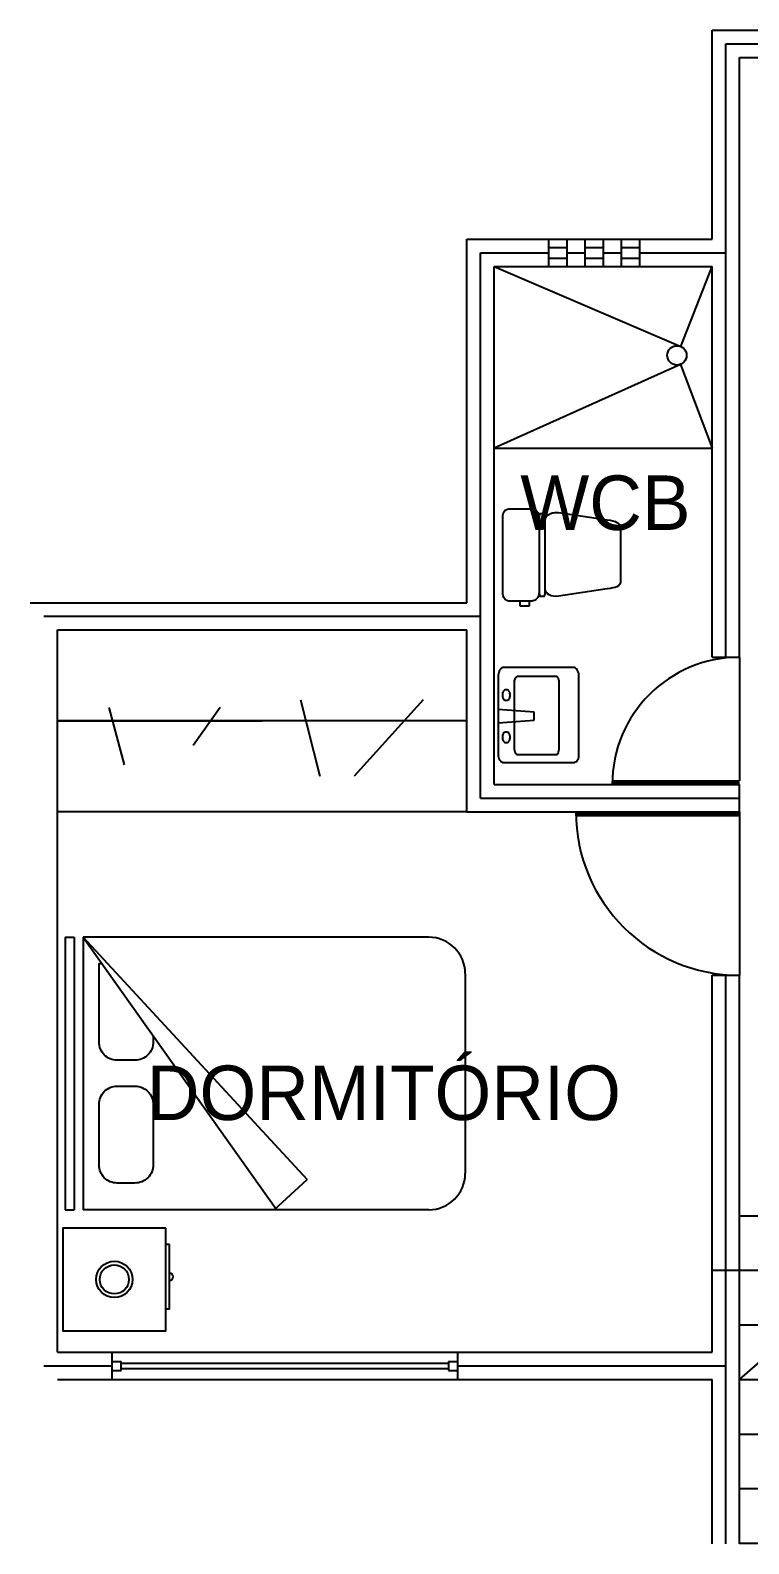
# Model space of a CAD drawing. Header units: millimetres. Extents: x 686.5 to 717.1, y 236.1 to 261.6.
# Drawn here: x 703.488 to 704.476, y 241.358 to 243.44 of the extents above; entities that cross this region are included whole.
import ezdxf

# ---------------------------------------------------------------- set-up
doc = ezdxf.new("R2010")
doc.units = ezdxf.units.MM
doc.linetypes.add('ACAD_ISO04W100', pattern=[30.5, 24, -3, 0.5, -3])
for name, color, linetype in [('EJE', 4, 'ACAD_ISO04W100'), ('ESCALERAS', 5, 'Continuous'), ('LETREROS', 31, 'Continuous'), ('MUE', 2, 'Continuous'), ('MURO1', 3, 'Continuous'), ('PROYECCIONES', 73, 'ACAD_ISO04W100'), ('PUERTAS', 191, 'Continuous'), ('TEJA', 242, 'Continuous'), ('VENTANAS', 111, 'Continuous')]:
    doc.layers.add(name, color=color, linetype=linetype)

# ---------------------------------------------------------------- blocks, each defined once
blk = doc.blocks.new('WC1')
at = {"color": 2}
for p, q in [((-0.243, 0.2867), (-0.2421, 0.294)), ((-0.243, 0.2867), (-0.2421, 0.294)), ((-0.243, 0.1597), (-0.243, 0.2867)), ((-0.243, 0.1597), (-0.243, 0.2867)), ((-0.2421, 0.294), (-0.2409, 0.297)), ((-0.2421, 0.294), (-0.2409, 0.297)), ((-0.2409, 0.297), (-0.2396, 0.3)), ((-0.2409, 0.297), (-0.2396, 0.3)), ((-0.2396, 0.3), (-0.2387, 0.3017)), ((-0.2396, 0.3), (-0.2387, 0.3017)), ((-0.2387, 0.3017), (-0.2374, 0.303)), ((-0.2387, 0.3017), (-0.2374, 0.303)), ((-0.2374, 0.303), (-0.2353, 0.306)), ((-0.2374, 0.303), (-0.2353, 0.306)), ((-0.2353, 0.306), (-0.2297, 0.3107)), ((-0.2353, 0.306), (-0.2297, 0.3107)), ((-0.2297, 0.3107), (-0.2228, 0.3146)), ((-0.2297, 0.3107), (-0.2228, 0.3146)), ((-0.2228, 0.3146), (-0.2151, 0.3172)), ((-0.2228, 0.3146), (-0.2151, 0.3172)), ((-0.2151, 0.3172), (-0.2061, 0.3193)), ((-0.2151, 0.3172), (-0.2061, 0.3193)), ((-0.2061, 0.3193), (-0.1962, 0.3197)), ((-0.2061, 0.3193), (-0.1962, 0.3197)), ((-0.1962, 0.3197), (0.2174, 0.3197)), ((-0.1962, 0.3197), (-0.1962, 0.3197)), ((-0.1962, 0.3197), (0.2174, 0.3197)), ((0.2174, 0.3197), (0.2269, 0.3193)), ((0.2174, 0.3197), (0.2269, 0.3193)), ((0.2269, 0.3193), (0.2359, 0.3172)), ((0.2269, 0.3193), (0.2359, 0.3172)), ((0.2359, 0.3172), (0.238, 0.3167)), ((0.2359, 0.3172), (0.238, 0.3167)), ((0.238, 0.3167), (0.2402, 0.3159)), ((0.238, 0.3167), (0.2402, 0.3159)), ((0.2402, 0.3159), (0.244, 0.3146)), ((0.2402, 0.3159), (0.244, 0.3146)), ((0.244, 0.3146), (0.2509, 0.3107)), ((0.244, 0.3146), (0.2509, 0.3107)), ((0.2509, 0.3107), (0.2565, 0.306)), ((0.2509, 0.3107), (0.2565, 0.306)), ((0.2565, 0.306), (0.2586, 0.303)), ((0.2565, 0.306), (0.2586, 0.303)), ((0.2586, 0.303), (0.2608, 0.3)), ((0.2586, 0.303), (0.2608, 0.3)), ((0.2608, 0.3), (0.2634, 0.294)), ((0.2608, 0.3), (0.2634, 0.294)), ((0.2634, 0.294), (0.2642, 0.2867)), ((0.2634, 0.294), (0.2642, 0.2867)), ((0.2642, 0.2867), (0.2642, 0.1597)), ((0.2642, 0.2867), (0.2642, 0.1597)), ((0.2642, 0.2867), (0.2642, 0.2867)), ((-0.2696, 0.2266), (-0.2696, 0.173)), ((-0.243, 0.2266), (-0.2696, 0.2266)), ((-0.2696, 0.2266), (-0.2696, 0.173)), ((-0.243, 0.2266), (-0.2696, 0.2266)), ((-0.2696, 0.173), (-0.2696, 0.173)), ((-0.2696, 0.173), (-0.243, 0.173)), ((-0.2696, 0.173), (-0.243, 0.173)), ((-0.243, 0.173), (-0.243, 0.2266)), ((-0.243, 0.173), (-0.243, 0.2266)), ((-0.243, 0.1597), (-0.243, 0.1597)), ((-0.2421, 0.1524), (-0.243, 0.1597)), ((-0.2421, 0.1524), (-0.243, 0.1597)), ((-0.2409, 0.1485), (-0.2421, 0.1524)), ((-0.2409, 0.1485), (-0.2421, 0.1524)), ((-0.2396, 0.1451), (-0.2409, 0.1485)), ((-0.2396, 0.1451), (-0.2409, 0.1485)), ((-0.2353, 0.1382), (-0.2396, 0.1451)), ((-0.2353, 0.1382), (-0.2396, 0.1451)), ((-0.2297, 0.1322), (-0.2353, 0.1382)), ((-0.2297, 0.1322), (-0.2353, 0.1382)), ((-0.2228, 0.1271), (-0.2297, 0.1322)), ((-0.2228, 0.1271), (-0.2297, 0.1322)), ((-0.2151, 0.1232), (-0.2228, 0.1271)), ((-0.2151, 0.1232), (-0.2228, 0.1271)), ((-0.2155, 0.1151), (-0.2164, 0.1129)), ((-0.2155, 0.1151), (-0.2164, 0.1129)), ((-0.2164, 0.1129), (-0.2164, 0.0932)), ((-0.2164, 0.1129), (-0.2164, 0.0932)), ((-0.2164, 0.1129), (-0.2164, 0.1129)), ((-0.2164, 0.0932), (-0.2155, 0.091)), ((-0.2164, 0.0932), (-0.2155, 0.091)), ((-0.2143, 0.1159), (-0.2155, 0.1151)), ((-0.2143, 0.1159), (-0.2155, 0.1151)), ((-0.2155, 0.091), (-0.2143, 0.0902)), ((-0.2155, 0.091), (-0.2143, 0.0902)), ((-0.2061, 0.1206), (-0.2151, 0.1232)), ((-0.2061, 0.1206), (-0.2151, 0.1232)), ((-0.213, 0.1168), (-0.2143, 0.1159)), ((-0.213, 0.1168), (-0.2143, 0.1159)), ((-0.2143, 0.0902), (-0.213, 0.0893)), ((-0.2143, 0.0902), (-0.213, 0.0893)), ((-0.2091, 0.1181), (-0.213, 0.1168)), ((-0.2091, 0.1181), (-0.213, 0.1168)), ((-0.213, 0.0893), (-0.2091, 0.088)), ((-0.213, 0.0893), (-0.2091, 0.088)), ((-0.204, 0.1189), (-0.2091, 0.1181)), ((-0.204, 0.1189), (-0.2091, 0.1181)), ((-0.2091, 0.088), (-0.204, 0.0872)), ((-0.2091, 0.088), (-0.204, 0.0872)), ((-0.1962, 0.1198), (-0.2061, 0.1206)), ((-0.1962, 0.1198), (-0.2061, 0.1206)), ((-0.1979, 0.1193), (-0.204, 0.1189)), ((-0.1979, 0.1193), (-0.204, 0.1189)), ((-0.204, 0.0872), (-0.1979, 0.0867)), ((-0.204, 0.0872), (-0.1979, 0.0867)), ((-0.1911, 0.1198), (-0.1979, 0.1193)), ((-0.1911, 0.1198), (-0.1979, 0.1193)), ((-0.1979, 0.0867), (-0.1911, 0.0863)), ((-0.1979, 0.0867), (-0.1911, 0.0863)), ((0.2174, 0.1198), (-0.1962, 0.1198)), ((0.2174, 0.1198), (-0.1962, 0.1198)), ((-0.1838, 0.1198), (-0.1911, 0.1198)), ((-0.1838, 0.1198), (-0.1911, 0.1198)), ((-0.1911, 0.0863), (-0.1838, 0.0863)), ((-0.1911, 0.0863), (-0.1838, 0.0863)), ((-0.1907, 0.0829), (-0.1859, 0.0846)), ((-0.1907, 0.0829), (-0.1859, 0.0846)), ((-0.1859, 0.0846), (-0.1838, 0.0854)), ((-0.1859, 0.0846), (-0.1838, 0.0854)), ((-0.1765, 0.1198), (-0.1838, 0.1198)), ((-0.1765, 0.1198), (-0.1838, 0.1198)), ((-0.1838, 0.0863), (-0.1765, 0.0863)), ((-0.1838, 0.0863), (-0.1765, 0.0863)), ((-0.1838, 0.0854), (-0.1812, 0.0859)), ((-0.1838, 0.0854), (-0.1812, 0.0859)), ((-0.1812, 0.0859), (-0.1765, 0.0863)), ((-0.1812, 0.0859), (-0.1765, 0.0863)), ((0.1973, 0.1198), (-0.1765, 0.1198)), ((0.1973, 0.1198), (-0.1765, 0.1198)), ((-0.1765, 0.0863), (0.2041, 0.0863)), ((-0.1765, 0.0863), (0.1973, 0.0863)), ((-0.1765, 0.0863), (-0.1765, 0.0863)), ((-0.1765, 0.0863), (0.2041, 0.0863)), ((-0.1765, 0.0863), (-0.1765, 0.0863)), ((-0.1765, 0.0863), (0.1973, 0.0863)), ((0.2067, 0.1198), (0.1973, 0.1198)), ((0.1973, 0.1198), (0.1973, 0.1198)), ((0.2067, 0.1198), (0.1973, 0.1198)), ((0.1973, 0.0863), (0.2067, 0.0863)), ((0.1973, 0.0863), (0.2067, 0.0863)), ((0.2041, 0.0863), (0.208, 0.0859)), ((0.2041, 0.0863), (0.208, 0.0859)), ((0.2149, 0.1198), (0.2067, 0.1198)), ((0.2149, 0.1198), (0.2067, 0.1198)), ((0.2067, 0.0863), (0.2149, 0.0863)), ((0.2067, 0.0863), (0.2149, 0.0863)), ((0.208, 0.0859), (0.2119, 0.0846)), ((0.208, 0.0859), (0.2119, 0.0846)), ((0.2119, 0.0846), (0.2157, 0.0829)), ((0.2119, 0.0846), (0.2157, 0.0829)), ((0.2217, 0.1193), (0.2149, 0.1198)), ((0.2217, 0.1193), (0.2149, 0.1198)), ((0.2149, 0.0863), (0.2217, 0.0867)), ((0.2149, 0.0863), (0.2217, 0.0867)), ((0.2269, 0.1206), (0.2174, 0.1198)), ((0.2269, 0.1206), (0.2174, 0.1198)), ((0.2174, 0.1198), (0.2174, 0.1198)), ((0.2273, 0.1189), (0.2217, 0.1193)), ((0.2273, 0.1189), (0.2217, 0.1193)), ((0.2217, 0.0867), (0.2273, 0.0872)), ((0.2217, 0.0867), (0.2273, 0.0872)), ((0.2316, 0.1219), (0.2269, 0.1206)), ((0.2316, 0.1219), (0.2269, 0.1206)), ((0.2316, 0.1181), (0.2273, 0.1189)), ((0.2316, 0.1181), (0.2273, 0.1189)), ((0.2273, 0.0872), (0.2316, 0.088)), ((0.2273, 0.0872), (0.2316, 0.088)), ((0.2359, 0.1232), (0.2316, 0.1219)), ((0.2359, 0.1232), (0.2316, 0.1219)), ((0.2346, 0.1168), (0.2316, 0.1181)), ((0.2346, 0.1168), (0.2316, 0.1181)), ((0.2316, 0.088), (0.2346, 0.0893)), ((0.2316, 0.088), (0.2346, 0.0893)), ((0.2359, 0.1159), (0.2346, 0.1168)), ((0.2359, 0.1159), (0.2346, 0.1168)), ((0.2346, 0.0893), (0.2359, 0.0902)), ((0.2346, 0.0893), (0.2359, 0.0902)), ((0.244, 0.1271), (0.2359, 0.1232)), ((0.244, 0.1271), (0.2359, 0.1232)), ((0.2368, 0.1151), (0.2359, 0.1159)), ((0.2368, 0.1151), (0.2359, 0.1159)), ((0.2359, 0.0902), (0.2368, 0.091)), ((0.2359, 0.0902), (0.2368, 0.091)), ((0.2372, 0.1129), (0.2368, 0.1151)), ((0.2372, 0.1129), (0.2368, 0.1151)), ((0.2368, 0.091), (0.2372, 0.0932)), ((0.2368, 0.091), (0.2372, 0.0932)), ((0.2372, 0.0932), (0.2372, 0.1129)), ((0.2372, 0.0932), (0.2372, 0.1129)), ((0.2372, 0.0932), (0.2372, 0.0932)), ((0.2509, 0.1322), (0.244, 0.1271)), ((0.2509, 0.1322), (0.244, 0.1271)), ((0.2565, 0.1382), (0.2509, 0.1322)), ((0.2565, 0.1382), (0.2509, 0.1322)), ((0.2608, 0.1451), (0.2565, 0.1382)), ((0.2608, 0.1451), (0.2565, 0.1382)), ((0.2634, 0.1524), (0.2608, 0.1451)), ((0.2634, 0.1524), (0.2608, 0.1451)), ((0.2642, 0.1597), (0.2634, 0.1524)), ((0.2642, 0.1597), (0.2634, 0.1524)), ((-0.2177, 0.0275), (-0.2168, 0.0412)), ((-0.2177, 0.0275), (-0.2168, 0.0412)), ((-0.2164, 0.0129), (-0.2177, 0.0275)), ((-0.2164, 0.0129), (-0.2177, 0.0275)), ((-0.2168, 0.0412), (-0.2138, 0.0537)), ((-0.2168, 0.0412), (-0.2138, 0.0537)), ((-0.1765, -0.254), (-0.2164, 0.0129)), ((-0.1765, -0.254), (-0.2164, 0.0129)), ((-0.2138, 0.0537), (-0.2091, 0.0644)), ((-0.2138, 0.0537), (-0.2091, 0.0644)), ((-0.2091, 0.0644), (-0.2027, 0.0734)), ((-0.2091, 0.0644), (-0.2027, 0.0734)), ((-0.2027, 0.0734), (-0.1988, 0.0773)), ((-0.2027, 0.0734), (-0.1988, 0.0773)), ((-0.1988, 0.0773), (-0.1949, 0.0803)), ((-0.1988, 0.0773), (-0.1949, 0.0803)), ((-0.1949, 0.0803), (-0.1928, 0.0816)), ((-0.1949, 0.0803), (-0.1928, 0.0816)), ((-0.1928, 0.0816), (-0.1907, 0.0829)), ((-0.1928, 0.0816), (-0.1907, 0.0829)), ((0.244, 0.0129), (0.2041, -0.254)), ((0.244, 0.0129), (0.2041, -0.254)), ((0.2157, 0.0829), (0.2196, 0.0803)), ((0.2157, 0.0829), (0.2196, 0.0803)), ((0.2196, 0.0803), (0.2235, 0.0773)), ((0.2196, 0.0803), (0.2235, 0.0773)), ((0.2235, 0.0773), (0.2273, 0.0734)), ((0.2235, 0.0773), (0.2273, 0.0734)), ((0.2273, 0.0734), (0.2307, 0.0691)), ((0.2273, 0.0734), (0.2307, 0.0691)), ((0.2307, 0.0691), (0.2337, 0.0644)), ((0.2307, 0.0691), (0.2337, 0.0644)), ((0.2337, 0.0644), (0.2368, 0.0593)), ((0.2337, 0.0644), (0.2368, 0.0593)), ((0.2368, 0.0593), (0.2393, 0.0537)), ((0.2368, 0.0593), (0.2393, 0.0537)), ((0.2393, 0.0537), (0.2415, 0.0477)), ((0.2393, 0.0537), (0.2415, 0.0477)), ((0.2415, 0.0477), (0.2432, 0.0412)), ((0.2415, 0.0477), (0.2432, 0.0412)), ((0.2432, 0.0412), (0.2445, 0.0344)), ((0.2432, 0.0412), (0.2445, 0.0344)), ((0.2449, 0.0202), (0.244, 0.0129)), ((0.2449, 0.0202), (0.244, 0.0129)), ((0.244, 0.0129), (0.244, 0.0129)), ((0.2445, 0.0344), (0.2449, 0.0275)), ((0.2445, 0.0344), (0.2449, 0.0275)), ((0.2449, 0.0275), (0.2449, 0.0202)), ((0.2449, 0.0275), (0.2449, 0.0202)), ((-0.1739, -0.2707), (-0.1765, -0.254)), ((-0.1765, -0.254), (-0.1765, -0.254)), ((-0.1739, -0.2707), (-0.1765, -0.254)), ((-0.1709, -0.2853), (-0.1739, -0.2707)), ((-0.1709, -0.2853), (-0.1739, -0.2707)), ((-0.1679, -0.2978), (-0.1709, -0.2853)), ((-0.1679, -0.2978), (-0.1709, -0.2853)), ((-0.164, -0.3081), (-0.1679, -0.2978)), ((-0.164, -0.3081), (-0.1679, -0.2978)), ((-0.1589, -0.3166), (-0.164, -0.3081)), ((-0.1589, -0.3166), (-0.164, -0.3081)), ((-0.1529, -0.3227), (-0.1589, -0.3166)), ((-0.1529, -0.3227), (-0.1589, -0.3166)), ((-0.1495, -0.3248), (-0.1529, -0.3227)), ((-0.1495, -0.3248), (-0.1529, -0.3227)), ((-0.1452, -0.3261), (-0.1495, -0.3248)), ((-0.1452, -0.3261), (-0.1495, -0.3248)), ((-0.1409, -0.3269), (-0.1452, -0.3261)), ((-0.1409, -0.3269), (-0.1452, -0.3261)), ((-0.1362, -0.3274), (-0.1409, -0.3269)), ((-0.1362, -0.3274), (-0.1409, -0.3269)), ((0.1638, -0.3274), (-0.1362, -0.3274)), ((0.1638, -0.3274), (-0.1362, -0.3274)), ((0.1677, -0.3269), (0.1638, -0.3274)), ((0.1677, -0.3269), (0.1638, -0.3274)), ((0.1638, -0.3274), (0.1638, -0.3274)), ((0.1711, -0.3261), (0.1677, -0.3269)), ((0.1711, -0.3261), (0.1677, -0.3269)), ((0.1775, -0.3227), (0.1711, -0.3261)), ((0.1775, -0.3227), (0.1711, -0.3261)), ((0.1835, -0.3166), (0.1775, -0.3227)), ((0.1835, -0.3166), (0.1775, -0.3227)), ((0.1865, -0.3128), (0.1835, -0.3166)), ((0.1865, -0.3128), (0.1835, -0.3166)), ((0.1891, -0.3081), (0.1865, -0.3128)), ((0.1891, -0.3081), (0.1865, -0.3128)), ((0.1938, -0.2978), (0.1891, -0.3081)), ((0.1938, -0.2978), (0.1891, -0.3081)), ((0.1977, -0.2853), (0.1938, -0.2978)), ((0.1977, -0.2853), (0.1938, -0.2978)), ((0.2011, -0.2707), (0.1977, -0.2853)), ((0.2011, -0.2707), (0.1977, -0.2853)), ((0.2041, -0.254), (0.2011, -0.2707)), ((0.2041, -0.254), (0.2011, -0.2707))]:
    blk.add_line(p, q, dxfattribs=at)
blk = doc.blocks.new('LAVABO1')
at = {"color": 2}
for p, q in [((-0.2743, 0.2087), (-0.2748, 0.2032)), ((-0.2743, 0.2087), (-0.2748, 0.2032)), ((-0.2748, 0.2032), (-0.2748, -0.1818)), ((-0.2748, 0.2032), (-0.2748, 0.2032)), ((-0.2748, 0.2032), (-0.2748, -0.1818)), ((-0.2723, 0.2136), (-0.2743, 0.2087)), ((-0.2723, 0.2136), (-0.2743, 0.2087)), ((-0.2688, 0.2185), (-0.2723, 0.2136)), ((-0.2688, 0.2185), (-0.2723, 0.2136)), ((-0.2683, 0.22), (-0.2688, 0.2185)), ((-0.2683, 0.22), (-0.2688, 0.2185)), ((-0.2669, 0.221), (-0.2683, 0.22)), ((-0.2669, 0.221), (-0.2683, 0.22)), ((-0.2649, 0.223), (-0.2669, 0.221)), ((-0.2649, 0.223), (-0.2669, 0.221)), ((-0.2594, 0.2269), (-0.2649, 0.223)), ((-0.2594, 0.2269), (-0.2649, 0.223)), ((-0.2535, 0.2299), (-0.2594, 0.2269)), ((-0.2535, 0.2299), (-0.2594, 0.2269)), ((-0.2461, 0.2319), (-0.2535, 0.2299)), ((-0.2461, 0.2319), (-0.2535, 0.2299)), ((-0.2382, 0.2324), (-0.2461, 0.2319)), ((-0.2382, 0.2324), (-0.2461, 0.2319)), ((0.2051, 0.2324), (-0.2382, 0.2324)), ((0.2051, 0.2324), (-0.2382, 0.2324)), ((-0.1652, 0.1939), (-0.1657, 0.1884)), ((-0.1652, 0.1939), (-0.1657, 0.1884)), ((-0.1657, 0.1884), (-0.1657, 0.1884)), ((-0.1657, 0.1884), (-0.1652, 0.1835)), ((-0.1657, 0.1884), (-0.1652, 0.1835)), ((-0.1632, 0.1983), (-0.1652, 0.1939)), ((-0.1632, 0.1983), (-0.1652, 0.1939)), ((-0.1652, 0.1835), (-0.1632, 0.179)), ((-0.1652, 0.1835), (-0.1632, 0.179)), ((-0.1602, 0.2017), (-0.1632, 0.1983)), ((-0.1602, 0.2017), (-0.1632, 0.1983)), ((-0.1632, 0.179), (-0.1602, 0.1751)), ((-0.1632, 0.179), (-0.1602, 0.1751)), ((-0.1568, 0.2047), (-0.1602, 0.2017)), ((-0.1568, 0.2047), (-0.1602, 0.2017)), ((-0.1602, 0.1751), (-0.1568, 0.1721)), ((-0.1602, 0.1751), (-0.1568, 0.1721)), ((-0.1523, 0.2072), (-0.1568, 0.2047)), ((-0.1523, 0.2072), (-0.1568, 0.2047)), ((-0.1568, 0.1721), (-0.1523, 0.1697)), ((-0.1568, 0.1721), (-0.1523, 0.1697)), ((-0.1474, 0.2087), (-0.1523, 0.2072)), ((-0.1474, 0.2087), (-0.1523, 0.2072)), ((-0.1523, 0.1697), (-0.1474, 0.1682)), ((-0.1523, 0.1697), (-0.1474, 0.1682)), ((-0.142, 0.2096), (-0.1474, 0.2087)), ((-0.142, 0.2096), (-0.1474, 0.2087)), ((-0.1474, 0.1682), (-0.142, 0.1672)), ((-0.1474, 0.1682), (-0.142, 0.1672)), ((-0.1365, 0.2101), (-0.142, 0.2096)), ((-0.1365, 0.2101), (-0.142, 0.2096)), ((-0.142, 0.1672), (-0.1365, 0.1667)), ((-0.142, 0.1672), (-0.1365, 0.1667)), ((-0.1311, 0.2096), (-0.1365, 0.2101)), ((-0.1311, 0.2096), (-0.1365, 0.2101)), ((-0.1365, 0.1667), (-0.1311, 0.1672)), ((-0.1365, 0.1667), (-0.1311, 0.1672)), ((-0.1262, 0.2087), (-0.1311, 0.2096)), ((-0.1262, 0.2087), (-0.1311, 0.2096)), ((-0.1311, 0.1672), (-0.1262, 0.1682)), ((-0.1311, 0.1672), (-0.1262, 0.1682)), ((-0.1212, 0.2072), (-0.1262, 0.2087)), ((-0.1212, 0.2072), (-0.1262, 0.2087)), ((-0.1262, 0.1682), (-0.1212, 0.1697)), ((-0.1262, 0.1682), (-0.1212, 0.1697)), ((-0.1188, 0.2062), (-0.1212, 0.2072)), ((-0.1188, 0.2062), (-0.1212, 0.2072)), ((-0.1212, 0.1697), (-0.1168, 0.1721)), ((-0.1212, 0.1697), (-0.1168, 0.1721)), ((-0.1168, 0.2047), (-0.1188, 0.2062)), ((-0.1168, 0.2047), (-0.1188, 0.2062)), ((-0.1128, 0.2017), (-0.1168, 0.2047)), ((-0.1128, 0.2017), (-0.1168, 0.2047)), ((-0.1168, 0.1721), (-0.1128, 0.1751)), ((-0.1168, 0.1721), (-0.1128, 0.1751)), ((-0.1099, 0.1983), (-0.1128, 0.2017)), ((-0.1099, 0.1983), (-0.1128, 0.2017)), ((-0.1128, 0.1751), (-0.1099, 0.179)), ((-0.1128, 0.1751), (-0.1099, 0.179)), ((-0.1079, 0.1939), (-0.1099, 0.1983)), ((-0.1079, 0.1939), (-0.1099, 0.1983)), ((-0.1099, 0.179), (-0.1079, 0.1835)), ((-0.1099, 0.179), (-0.1079, 0.1835)), ((-0.1074, 0.1884), (-0.1079, 0.1939)), ((-0.1074, 0.1884), (-0.1079, 0.1939)), ((-0.1079, 0.1835), (-0.1074, 0.1884)), ((-0.1079, 0.1835), (-0.1074, 0.1884)), ((-0.0565, 0.2324), (-0.0565, 0.2324)), ((0.016, 0.2324), (-0.0565, 0.2324)), ((-0.0565, 0.2324), (-0.0422, 0.0359)), ((0.016, 0.2324), (-0.0565, 0.2324)), ((-0.0565, 0.2324), (-0.0422, 0.0359)), ((0.0012, 0.0359), (0.016, 0.2324)), ((0.0012, 0.0359), (0.016, 0.2324)), ((0.0674, 0.1939), (0.0669, 0.1884)), ((0.0674, 0.1939), (0.0669, 0.1884)), ((0.0669, 0.1884), (0.0669, 0.1884)), ((0.0669, 0.1884), (0.0674, 0.1835)), ((0.0669, 0.1884), (0.0674, 0.1835)), ((0.0693, 0.1983), (0.0674, 0.1939)), ((0.0693, 0.1983), (0.0674, 0.1939)), ((0.0674, 0.1835), (0.0693, 0.179)), ((0.0674, 0.1835), (0.0693, 0.179)), ((0.0723, 0.2017), (0.0693, 0.1983)), ((0.0723, 0.2017), (0.0693, 0.1983)), ((0.0693, 0.179), (0.0723, 0.1751)), ((0.0693, 0.179), (0.0723, 0.1751)), ((0.0758, 0.2047), (0.0723, 0.2017)), ((0.0758, 0.2047), (0.0723, 0.2017)), ((0.0723, 0.1751), (0.0758, 0.1721)), ((0.0723, 0.1751), (0.0758, 0.1721)), ((0.0802, 0.2072), (0.0758, 0.2047)), ((0.0802, 0.2072), (0.0758, 0.2047)), ((0.0758, 0.1721), (0.0802, 0.1697)), ((0.0758, 0.1721), (0.0802, 0.1697)), ((0.0851, 0.2087), (0.0802, 0.2072)), ((0.0851, 0.2087), (0.0802, 0.2072)), ((0.0802, 0.1697), (0.0851, 0.1682)), ((0.0802, 0.1697), (0.0851, 0.1682)), ((0.0906, 0.2096), (0.0851, 0.2087)), ((0.0906, 0.2096), (0.0851, 0.2087)), ((0.0851, 0.1682), (0.0906, 0.1672)), ((0.0851, 0.1682), (0.0906, 0.1672)), ((0.096, 0.2101), (0.0906, 0.2096)), ((0.096, 0.2101), (0.0906, 0.2096)), ((0.0906, 0.1672), (0.096, 0.1667)), ((0.0906, 0.1672), (0.096, 0.1667)), ((0.1014, 0.2096), (0.096, 0.2101)), ((0.1014, 0.2096), (0.096, 0.2101)), ((0.096, 0.1667), (0.1014, 0.1672)), ((0.096, 0.1667), (0.1014, 0.1672)), ((0.1064, 0.2087), (0.1014, 0.2096)), ((0.1064, 0.2087), (0.1014, 0.2096)), ((0.1014, 0.1672), (0.1064, 0.1682)), ((0.1014, 0.1672), (0.1064, 0.1682)), ((0.1113, 0.2072), (0.1064, 0.2087)), ((0.1113, 0.2072), (0.1064, 0.2087)), ((0.1064, 0.1682), (0.1113, 0.1697)), ((0.1064, 0.1682), (0.1113, 0.1697)), ((0.1138, 0.2062), (0.1113, 0.2072)), ((0.1138, 0.2062), (0.1113, 0.2072)), ((0.1113, 0.1697), (0.1157, 0.1721)), ((0.1113, 0.1697), (0.1157, 0.1721)), ((0.1157, 0.2047), (0.1138, 0.2062)), ((0.1157, 0.2047), (0.1138, 0.2062)), ((0.1197, 0.2017), (0.1157, 0.2047)), ((0.1197, 0.2017), (0.1157, 0.2047)), ((0.1157, 0.1721), (0.1197, 0.1751)), ((0.1157, 0.1721), (0.1197, 0.1751)), ((0.1227, 0.1983), (0.1197, 0.2017)), ((0.1227, 0.1983), (0.1197, 0.2017)), ((0.1197, 0.1751), (0.1227, 0.179)), ((0.1197, 0.1751), (0.1227, 0.179)), ((0.1246, 0.1939), (0.1227, 0.1983)), ((0.1246, 0.1939), (0.1227, 0.1983)), ((0.1227, 0.179), (0.1246, 0.1835)), ((0.1227, 0.179), (0.1246, 0.1835)), ((0.1251, 0.1884), (0.1246, 0.1939)), ((0.1251, 0.1884), (0.1246, 0.1939)), ((0.1246, 0.1835), (0.1251, 0.1884)), ((0.1246, 0.1835), (0.1251, 0.1884)), ((0.2051, 0.2324), (0.2051, 0.2324)), ((0.213, 0.2319), (0.2051, 0.2324)), ((0.213, 0.2319), (0.2051, 0.2324)), ((0.2209, 0.2299), (0.213, 0.2319)), ((0.2209, 0.2299), (0.213, 0.2319)), ((0.2283, 0.2269), (0.2209, 0.2299)), ((0.2283, 0.2269), (0.2209, 0.2299)), ((0.2352, 0.223), (0.2283, 0.2269)), ((0.2352, 0.223), (0.2283, 0.2269)), ((0.2367, 0.222), (0.2352, 0.223)), ((0.2367, 0.222), (0.2352, 0.223)), ((0.2377, 0.221), (0.2367, 0.222)), ((0.2377, 0.221), (0.2367, 0.222)), ((0.2406, 0.2185), (0.2377, 0.221)), ((0.2406, 0.2185), (0.2377, 0.221)), ((0.2426, 0.2166), (0.2406, 0.2185)), ((0.2426, 0.2166), (0.2406, 0.2185)), ((0.2446, 0.2136), (0.2426, 0.2166)), ((0.2446, 0.2136), (0.2426, 0.2166)), ((0.2456, 0.2126), (0.2446, 0.2136)), ((0.2456, 0.2126), (0.2446, 0.2136)), ((0.2466, 0.2111), (0.2456, 0.2126)), ((0.2466, 0.2111), (0.2456, 0.2126)), ((0.2476, 0.2087), (0.2466, 0.2111)), ((0.2476, 0.2087), (0.2466, 0.2111)), ((0.2485, 0.2032), (0.2476, 0.2087)), ((0.2485, 0.2032), (0.2476, 0.2087)), ((0.2485, -0.1818), (0.2485, 0.2032)), ((0.2485, -0.1818), (0.2485, 0.2032)), ((-0.2308, 0.1282), (-0.2313, 0.1233)), ((-0.2308, 0.1282), (-0.2313, 0.1233)), ((-0.2313, 0.1233), (-0.2313, -0.0875)), ((-0.2313, 0.1233), (-0.2313, 0.1233)), ((-0.2313, 0.1233), (-0.2313, -0.0875)), ((-0.2288, 0.1326), (-0.2308, 0.1282)), ((-0.2288, 0.1326), (-0.2308, 0.1282)), ((-0.2254, 0.1366), (-0.2288, 0.1326)), ((-0.2254, 0.1366), (-0.2288, 0.1326)), ((-0.2209, 0.1395), (-0.2254, 0.1366)), ((-0.2209, 0.1395), (-0.2254, 0.1366)), ((-0.216, 0.142), (-0.2209, 0.1395)), ((-0.216, 0.142), (-0.2209, 0.1395)), ((-0.2096, 0.1435), (-0.216, 0.142)), ((-0.2096, 0.1435), (-0.216, 0.142)), ((-0.2027, 0.1445), (-0.2096, 0.1435)), ((-0.2027, 0.1445), (-0.2096, 0.1435)), ((-0.1948, 0.145), (-0.2027, 0.1445)), ((-0.1948, 0.145), (-0.2027, 0.1445)), ((0.1686, 0.145), (-0.1948, 0.145)), ((0.1686, 0.145), (-0.1948, 0.145)), ((0.1686, 0.145), (0.1686, 0.145)), ((0.174, 0.1445), (0.1686, 0.145)), ((0.174, 0.1445), (0.1686, 0.145)), ((0.1789, 0.1435), (0.174, 0.1445)), ((0.1789, 0.1435), (0.174, 0.1445)), ((0.1839, 0.142), (0.1789, 0.1435)), ((0.1839, 0.142), (0.1789, 0.1435)), ((0.1883, 0.1395), (0.1839, 0.142)), ((0.1883, 0.1395), (0.1839, 0.142)), ((0.1923, 0.1366), (0.1883, 0.1395)), ((0.1923, 0.1366), (0.1883, 0.1395)), ((0.1952, 0.1326), (0.1923, 0.1366)), ((0.1952, 0.1326), (0.1923, 0.1366)), ((0.1972, 0.1282), (0.1952, 0.1326)), ((0.1972, 0.1282), (0.1952, 0.1326)), ((0.1977, 0.1233), (0.1972, 0.1282)), ((0.1977, 0.1233), (0.1972, 0.1282)), ((0.1977, -0.0875), (0.1977, 0.1233)), ((0.1977, -0.0875), (0.1977, 0.1233)), ((-0.0422, 0.0359), (0.0012, 0.0359)), ((-0.0422, 0.0359), (0.0012, 0.0359)), ((-0.2313, -0.0875), (-0.2308, -0.0905)), ((-0.2313, -0.0875), (-0.2308, -0.0905)), ((-0.2308, -0.0905), (-0.2288, -0.093)), ((-0.2308, -0.0905), (-0.2288, -0.093)), ((-0.2288, -0.093), (-0.2254, -0.0954)), ((-0.2288, -0.093), (-0.2254, -0.0954)), ((-0.2254, -0.0954), (-0.2209, -0.0979)), ((-0.2254, -0.0954), (-0.2209, -0.0979)), ((-0.2209, -0.0979), (-0.216, -0.0994)), ((-0.2209, -0.0979), (-0.216, -0.0994)), ((-0.216, -0.0994), (-0.213, -0.1004)), ((-0.216, -0.0994), (-0.213, -0.1004)), ((-0.213, -0.1004), (-0.2096, -0.1009)), ((-0.213, -0.1004), (-0.2096, -0.1009)), ((-0.2096, -0.1009), (-0.2027, -0.1019)), ((-0.2096, -0.1009), (-0.2027, -0.1019)), ((-0.2027, -0.1019), (-0.1948, -0.1024)), ((-0.2027, -0.1019), (-0.1948, -0.1024)), ((-0.1948, -0.1024), (0.1686, -0.1024)), ((-0.1948, -0.1024), (-0.1948, -0.1024)), ((-0.1948, -0.1024), (0.1686, -0.1024)), ((0.1686, -0.1024), (0.174, -0.1019)), ((0.1686, -0.1024), (0.174, -0.1019)), ((0.174, -0.1019), (0.1789, -0.1009)), ((0.174, -0.1019), (0.1789, -0.1009)), ((0.1789, -0.1009), (0.1819, -0.1004)), ((0.1789, -0.1009), (0.1819, -0.1004)), ((0.1819, -0.1004), (0.1839, -0.0994)), ((0.1819, -0.1004), (0.1839, -0.0994)), ((0.1839, -0.0994), (0.1883, -0.0979)), ((0.1839, -0.0994), (0.1883, -0.0979)), ((0.1883, -0.0979), (0.1923, -0.0954)), ((0.1883, -0.0979), (0.1923, -0.0954)), ((0.1923, -0.0954), (0.1952, -0.093)), ((0.1923, -0.0954), (0.1952, -0.093)), ((0.1952, -0.093), (0.1972, -0.0905)), ((0.1952, -0.093), (0.1972, -0.0905)), ((0.1972, -0.0905), (0.1977, -0.0875)), ((0.1972, -0.0905), (0.1977, -0.0875)), ((0.1977, -0.0875), (0.1977, -0.0875)), ((-0.2748, -0.1818), (-0.2743, -0.1873)), ((-0.2748, -0.1818), (-0.2743, -0.1873)), ((-0.2743, -0.1873), (-0.2723, -0.1927)), ((-0.2743, -0.1873), (-0.2723, -0.1927)), ((-0.2723, -0.1927), (-0.2688, -0.1976)), ((-0.2723, -0.1927), (-0.2688, -0.1976)), ((-0.2688, -0.1976), (-0.2649, -0.2021)), ((-0.2688, -0.1976), (-0.2649, -0.2021)), ((-0.2649, -0.2021), (-0.2624, -0.2041)), ((-0.2649, -0.2021), (-0.2624, -0.2041)), ((-0.2624, -0.2041), (-0.2594, -0.2055)), ((-0.2624, -0.2041), (-0.2594, -0.2055)), ((-0.2594, -0.2055), (-0.2535, -0.2085)), ((-0.2594, -0.2055), (-0.2535, -0.2085)), ((-0.2535, -0.2085), (-0.2461, -0.2105)), ((-0.2535, -0.2085), (-0.2461, -0.2105)), ((-0.2461, -0.2105), (-0.2382, -0.211)), ((-0.2461, -0.2105), (-0.2382, -0.211)), ((-0.2382, -0.211), (0.2051, -0.211)), ((-0.2382, -0.211), (-0.2382, -0.211)), ((-0.2382, -0.211), (0.2051, -0.211)), ((0.2051, -0.211), (0.213, -0.2105)), ((0.2051, -0.211), (0.213, -0.2105)), ((0.213, -0.2105), (0.2209, -0.2085)), ((0.213, -0.2105), (0.2209, -0.2085)), ((0.2209, -0.2085), (0.2283, -0.2055)), ((0.2209, -0.2085), (0.2283, -0.2055)), ((0.2283, -0.2055), (0.2352, -0.2021)), ((0.2283, -0.2055), (0.2352, -0.2021)), ((0.2352, -0.2021), (0.2406, -0.1976)), ((0.2352, -0.2021), (0.2406, -0.1976)), ((0.2406, -0.1976), (0.2446, -0.1927)), ((0.2406, -0.1976), (0.2446, -0.1927)), ((0.2446, -0.1927), (0.2466, -0.1902)), ((0.2446, -0.1927), (0.2466, -0.1902)), ((0.2466, -0.1902), (0.2476, -0.1873)), ((0.2466, -0.1902), (0.2476, -0.1873)), ((0.2476, -0.1873), (0.2485, -0.1818)), ((0.2476, -0.1873), (0.2485, -0.1818)), ((0.2485, -0.1818), (0.2485, -0.1818))]:
    blk.add_line(p, q, dxfattribs=at)
blk = doc.blocks.new('BURO')
at = {"layer": 'MUE', "color": 2}
for p, q in [((-0.1743, -0.3241), (-0.1743, -0.3041)), ((0.1825, -0.3241), (0.1825, -0.3041))]:
    blk.add_line(p, q, dxfattribs=at)
blk.add_lwpolyline([(0.2727, -0.3041), (0.2727, 0.2616), (-0.293, 0.2616), (-0.293, -0.3041)], close=True, dxfattribs=at)
blk.add_lwpolyline([(-0.1743, -0.3241), (0.1825, -0.3241)], dxfattribs=at)
for radius in [0.1, 0.08]:
    blk.add_circle((-0.0101, -0.0212), radius, dxfattribs=at)
blk.add_arc((0.0041, -0.3241), 0.02, 180, 0, dxfattribs=at)
blk = doc.blocks.new('CAMA3')
at = {"layer": 'MUE', "color": 2}
for p, q in [((-0.87, 0.77), (1.03, 0.77)), ((-0.02, 0.77), (-0.2015, 0.6023)), ((1.03, -0.73), (-0.0288, 0.762)), ((1.03, -0.73), (1.03, 0.77)), ((1.08, -0.73), (1.08, 0.77)), ((1.13, 0.77), (1.08, 0.77)), ((1.13, -0.73), (1.13, 0.77)), ((1.03, -0.73), (-0.2015, 0.6023)), ((-1.07, -0.53), (-1.07, 0.57)), ((-0.87, -0.73), (1.03, -0.73)), ((1.13, -0.73), (1.08, -0.73))]:
    blk.add_line(p, q, dxfattribs=at)
blk.add_lwpolyline([(0.6458, 0.1896), (0.6458, 0.5227, -0.414214), (0.7458, 0.6227), (0.8436, 0.6227, -0.414214), (0.9436, 0.5227), (0.9436, 0.1896, -0.414214), (0.8436, 0.0896), (0.7458, 0.0896, -0.414214)], format="xyb", close=True, dxfattribs=at)
blk.add_lwpolyline([(0.6458, -0.1886), (0.6458, -0.1532, -0.414214), (0.7458, -0.0532), (0.8436, -0.0532, -0.414214), (0.9436, -0.1532), (0.9436, -0.5864), (0.928, -0.5864)], format="xyb", dxfattribs=at)
for centre, start, end in [((-0.87, 0.57), 90, 180), ((-0.87, -0.53), 180, 270)]:
    blk.add_arc(centre, 0.2, start, end, dxfattribs=at)

msp = doc.modelspace()

# ---------------------------------------------------------------- linework, layer by layer
at = {"layer": 'EJE'}
for p, q in [((704.4445, 243.421), (705.4445, 243.421)), ((704.4445, 242.5772), (704.4445, 243.421)), ((704.107, 243.1335), (704.2007, 243.1335)), ((704.107, 242.3835), (704.107, 243.1335)), ((704.2257, 243.1335), (704.2507, 243.1335)), ((704.2757, 243.1335), (704.3007, 243.1335)), ((704.3257, 243.1335), (704.4445, 243.1335)), ((703.507, 242.6335), (704.107, 242.6335)), ((704.107, 242.3835), (704.4632, 242.3835)), ((704.4445, 241.3577), (704.4445, 242.1397)), ((703.507, 241.6022), (703.6007, 241.6022)), ((704.0757, 241.6022), (704.4445, 241.6022))]:
    msp.add_line(p, q, dxfattribs=at)
at = {"layer": 'ESCALERAS'}
for p, q in [((704.4632, 241.5835), (704.7195, 241.8085)), ((704.4632, 241.5835), (704.9757, 241.5835)), ((704.4632, 241.5085), (704.9757, 241.5085)), ((704.4632, 241.4335), (704.9757, 241.4335)), ((704.4632, 241.3585), (704.9757, 241.3585))]:
    msp.add_line(p, q, dxfattribs=at)
at = {"layer": 'MUE'}
for p, q in [((704.1257, 243.1147), (704.3825, 243.0047)), ((704.3825, 243.0047), (704.4257, 243.1147)), ((704.382, 242.9801), (704.1257, 242.8647)), ((704.382, 242.9801), (704.4257, 242.8647)), ((704.1257, 242.8647), (704.4257, 242.8647)), ((703.5962, 242.5083), (703.6173, 242.4293)), ((703.7491, 242.5083), (703.7122, 242.4556)), ((703.8598, 242.5188), (703.8862, 242.4135)), ((704.0285, 242.5188), (703.9336, 242.4135)), ((703.5257, 242.4897), (703.807, 242.4897)), ((704.0882, 242.4897), (703.5257, 242.4897)), ((704.0882, 242.3647), (703.5257, 242.3647))]:
    msp.add_line(p, q, dxfattribs=at)
msp.add_circle((704.3772, 242.9925), 0.0133, dxfattribs=at)
at = {"layer": 'MURO1'}
for p, q in [((704.4257, 243.4397), (705.4632, 243.4397)), ((704.4257, 243.1522), (704.4257, 243.4397)), ((704.4632, 243.4022), (705.4257, 243.4022)), ((704.4632, 242.6522), (704.4632, 243.4022)), ((704.0882, 243.1522), (704.4257, 243.1522)), ((704.0882, 242.6522), (704.0882, 243.1522)), ((704.1257, 243.1147), (704.4257, 243.1147)), ((704.1257, 242.6522), (704.1257, 243.1147)), ((704.4257, 242.5772), (704.4257, 243.1147)), ((703.4882, 242.6522), (704.0882, 242.6522)), ((704.1257, 242.4022), (704.1257, 242.6522)), ((704.4632, 242.5772), (704.4632, 242.6587)), ((703.5257, 241.621), (703.5257, 242.6147)), ((703.5257, 242.6147), (704.0882, 242.6147)), ((704.0882, 242.3647), (704.0882, 242.6147)), ((704.4257, 242.5772), (704.4632, 242.5772)), ((704.1257, 242.4022), (704.4632, 242.4022)), ((704.4632, 242.3647), (704.4632, 242.4022)), ((704.0882, 242.3647), (704.4632, 242.3647)), ((704.4257, 241.621), (704.4257, 242.1397)), ((704.4257, 242.1397), (704.4632, 242.1397)), ((704.4632, 241.3577), (704.4632, 242.1397)), ((704.4257, 241.621), (704.4257, 241.8085)), ((703.5257, 241.621), (704.4257, 241.621)), ((703.6007, 241.5835), (703.6007, 241.621)), ((704.0757, 241.621), (704.0757, 241.5835)), ((703.5257, 241.5835), (704.4257, 241.5835)), ((704.4257, 241.3577), (704.4257, 241.5835))]:
    msp.add_line(p, q, dxfattribs=at)
at = {"layer": 'PROYECCIONES'}
for p, q in [((704.7195, 241.8085), (704.4632, 241.8085)), ((704.6341, 241.7335), (704.4257, 241.7335)), ((704.5487, 241.6585), (704.4632, 241.6585))]:
    msp.add_line(p, q, dxfattribs=at)
at = {"layer": 'PUERTAS'}
for p, q in [((704.4632, 242.5772), (704.4632, 242.4072)), ((704.2883, 242.4072), (704.4632, 242.4072)), ((704.2883, 242.4047), (704.4632, 242.4047)), ((704.2383, 242.3622), (704.4632, 242.3622)), ((704.2383, 242.3597), (704.4632, 242.3597)), ((704.4632, 242.3647), (704.4632, 242.1397))]:
    msp.add_line(p, q, dxfattribs=at)
for centre, radius, start, end in [((704.4632, 242.4022), 0.175, 90, 180), ((704.4632, 242.3647), 0.225, 180, 270)]:
    msp.add_arc(centre, radius, start, end, dxfattribs=at)
at = {"layer": 'VENTANAS'}
for p, q in [((704.2007, 243.1522), (704.2007, 243.1147)), ((704.2257, 243.1522), (704.2257, 243.1147)), ((704.2507, 243.1522), (704.2507, 243.1147)), ((704.2757, 243.1522), (704.2757, 243.1147)), ((704.3007, 243.1522), (704.3007, 243.1147)), ((704.3257, 243.1522), (704.3257, 243.1147)), ((704.2007, 243.141), (704.2257, 243.141)), ((704.2007, 243.126), (704.2257, 243.126)), ((704.2507, 243.141), (704.2757, 243.141)), ((704.2507, 243.126), (704.2757, 243.126)), ((704.3007, 243.141), (704.3257, 243.141)), ((704.3007, 243.126), (704.3257, 243.126)), ((703.6007, 241.6085), (703.6132, 241.6085)), ((703.6132, 241.596), (703.6132, 241.6085)), ((703.6132, 241.606), (704.0632, 241.606)), ((704.0632, 241.6085), (704.0757, 241.6085)), ((704.0632, 241.6085), (704.0632, 241.596)), ((703.6007, 241.596), (703.6132, 241.596)), ((703.6132, 241.5985), (704.0632, 241.5985)), ((704.0632, 241.596), (704.0757, 241.596))]:
    msp.add_line(p, q, dxfattribs=at)

# ---------------------------------------------------------------- block references
at = {"layer": 'MUE', "xscale": 0.25, "yscale": 0.25, "zscale": 0.25, "rotation": 90}
for name, p in [('WC1', (704.2177, 242.7153)), ('LAVABO1', (704.1897, 242.5012))]:
    msp.add_blockref(name, p, dxfattribs=at)
at = {"layer": 'TEJA', "xscale": 0.25, "yscale": 0.25, "zscale": 0.25}
for name, p, rotation in [('CAMA3', (703.8186, 242.0095), 180), ('BURO', (703.5985, 241.7238), 90)]:
    msp.add_blockref(name, p, dxfattribs=dict(at, rotation=rotation))

# ---------------------------------------------------------------- texts
at = {"layer": 'LETREROS', "color": 1}
for s, p in [('WCB', (704.1619, 242.7523)), ('DORMITÓRIO', (703.6484, 241.9405))]:
    msp.add_text(s, height=0.075, dxfattribs=at).set_placement(p)

doc.saveas('drawing.dxf')
